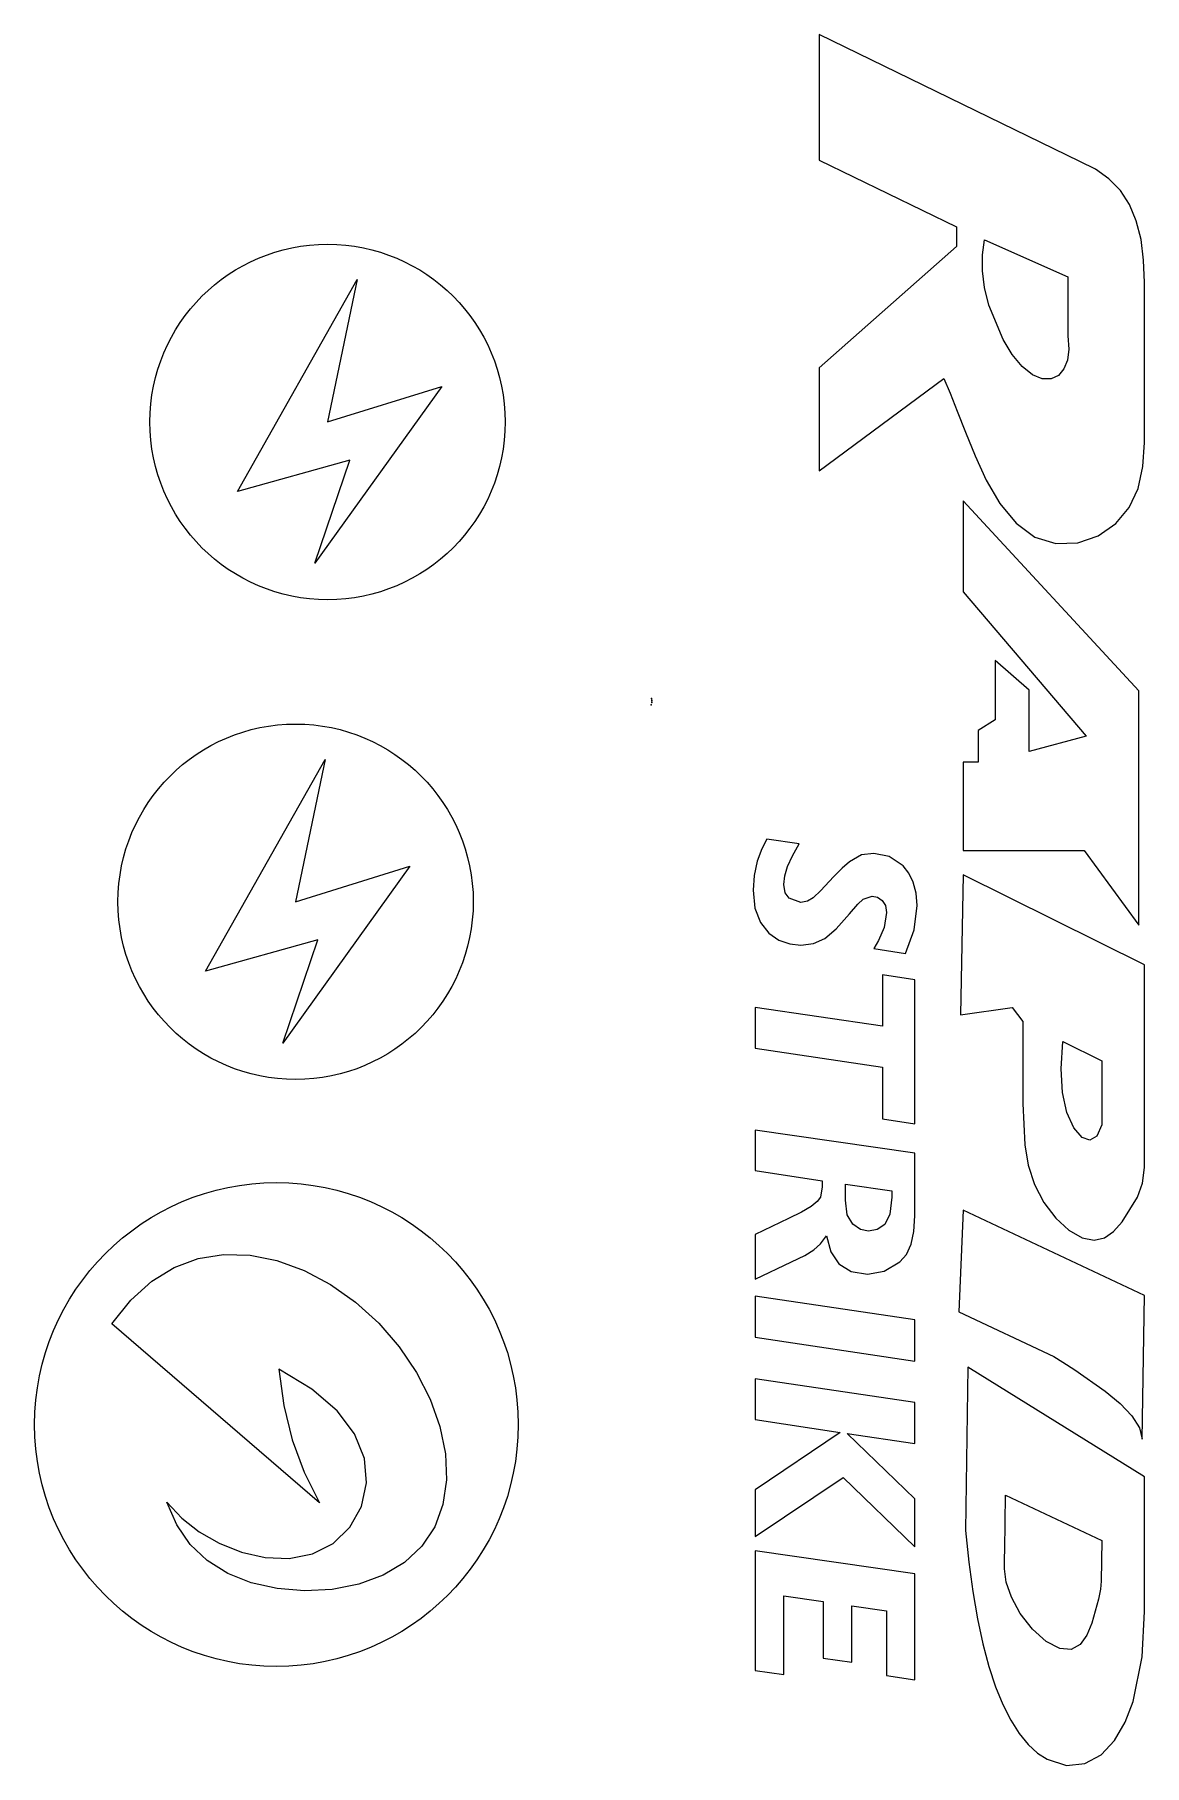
# Model space of a CAD drawing. Header units: millimetres. Extents: x -14.3 to -3.9, y 7.1 to 23.3.
import ezdxf

# ---------------------------------------------------------------- set-up
doc = ezdxf.new("R2010")
doc.units = ezdxf.units.MM
doc.layers.get('0').update_dxf_attribs({"linetype": 'CONTINUOUS'})

msp = doc.modelspace()

# ---------------------------------------------------------------- linework, layer by layer
for p, q in [((-6.95, 23.348), (-6.95, 22.17)), ((-4.501, 22.159), (-6.95, 23.348)), ((-6.95, 22.17), (-5.661, 21.544)), ((-5.661, 21.544), (-5.661, 21.362)), ((-5.661, 21.362), (-6.95, 20.223)), ((-5.396, 21.423), (-4.615, 21.077)), ((-4.615, 21.077), (-4.615, 20.523)), ((-3.896, 19.523), (-3.896, 21.023)), ((-6.95, 20.223), (-6.95, 19.258)), ((-6.95, 19.258), (-5.777, 20.123)), ((-12.708, 14.564), (-11.585, 16.551)), ((-11.585, 16.551), (-11.862, 15.215)), ((-7.135, 15.757), (-7.439, 15.803)), ((-10.79, 15.549), (-11.983, 13.89)), ((-11.862, 15.215), (-10.79, 15.549)), ((-5.596, 15.467), (-5.622, 14.156)), ((-3.896, 14.623), (-5.596, 15.467)), ((-11.653, 14.857), (-12.708, 14.564)), ((-11.983, 13.89), (-11.653, 14.857)), ((-6.435, 14.777), (-6.137, 14.729)), ((-3.896, 12.723), (-3.896, 14.623)), ((-5.622, 14.156), (-5.138, 14.222)), ((-5.138, 14.222), (-5.038, 14.091)), ((-5.038, 14.091), (-5.038, 13.323)), ((-4.661, 13.904), (-4.296, 13.723)), ((-4.296, 13.723), (-4.296, 13.123)), ((-7.55, 13.074), (-7.55, 12.694)), ((-6.05, 12.856), (-7.55, 13.074)), ((-6.05, 12.271), (-6.05, 12.856)), ((-7.55, 12.694), (-6.92, 12.599)), ((-6.92, 12.599), (-6.92, 12.541)), ((-6.701, 12.566), (-6.268, 12.504)), ((-6.701, 12.415), (-6.701, 12.566)), ((-6.268, 12.504), (-6.268, 12.444)), ((-7.237, 12.243), (-7.55, 12.093)), ((-5.596, 12.323), (-5.637, 11.369)), ((-3.896, 11.523), (-5.596, 12.323)), ((-7.55, 12.093), (-7.55, 11.675)), ((-7.55, 11.675), (-7.207, 11.837)), ((-5.637, 11.369), (-4.746, 10.949)), ((-3.917, 10.175), (-3.896, 11.523)), ((-11.639, 9.577), (-13.587, 11.255)), ((-5.553, 10.849), (-5.576, 9.319)), ((-3.896, 9.823), (-5.553, 10.849)), ((-3.896, 8.558), (-3.896, 9.823)), ((-5.207, 9.138), (-5.199, 9.648)), ((-5.199, 9.648), (-4.296, 9.223)), ((-4.296, 9.223), (-4.302, 8.844))]:
    msp.add_line(p, q)
for points in [[(-3.896, 21.023), (-3.904, 21.234), (-3.928, 21.428), (-3.972, 21.603), (-4.036, 21.756), (-4.122, 21.887), (-4.23, 21.997), (-4.356, 22.087), (-4.501, 22.159)], [(-4.615, 20.523), (-4.607, 20.399), (-4.619, 20.295), (-4.651, 20.212), (-4.703, 20.152), (-4.772, 20.119), (-4.855, 20.119), (-4.947, 20.157), (-5.043, 20.234), (-5.137, 20.347), (-5.223, 20.488), (-5.357, 20.811), (-5.397, 20.976), (-5.417, 21.133), (-5.417, 21.283), (-5.396, 21.423)], [(-5.777, 20.123), (-5.72, 19.986), (-5.653, 19.817), (-5.576, 19.619), (-5.486, 19.399), (-5.38, 19.17), (-5.253, 18.951), (-5.101, 18.766), (-4.924, 18.636), (-4.726, 18.574), (-4.522, 18.581), (-4.329, 18.648), (-4.164, 18.763), (-4.039, 18.914), (-3.956, 19.092), (-3.91, 19.296), (-3.896, 19.523)], [(-7.439, 15.803), (-7.488, 15.711), (-7.53, 15.595)], [(-7.281, 15.378), (-7.272, 15.457), (-7.245, 15.546), (-7.199, 15.646), (-7.135, 15.757)], [(-7.53, 15.595), (-7.56, 15.463), (-7.569, 15.325)], [(-6.664, 15.591), (-6.734, 15.531), (-6.814, 15.448)], [(-6.55, 15.655), (-6.664, 15.591)], [(-6.437, 15.668), (-6.55, 15.655)], [(-6.293, 15.64), (-6.437, 15.668)], [(-6.161, 15.552), (-6.293, 15.64)], [(-6.814, 15.448), (-6.933, 15.321), (-7.005, 15.251)], [(-6.065, 15.399), (-6.107, 15.484), (-6.161, 15.552)], [(-7.569, 15.325), (-7.552, 15.154), (-7.499, 15.02)], [(-7.231, 15.248), (-7.269, 15.3), (-7.281, 15.378)], [(-6.535, 15.241), (-6.45, 15.268)], [(-6.45, 15.268), (-6.4, 15.258), (-6.357, 15.228)], [(-6.029, 15.179), (-6.038, 15.297), (-6.065, 15.399)], [(-7.12, 15.209), (-7.231, 15.248)], [(-7.005, 15.251), (-7.058, 15.22), (-7.12, 15.209)], [(-6.896, 14.872), (-6.788, 14.96), (-6.663, 15.101)], [(-6.663, 15.101), (-6.585, 15.192), (-6.535, 15.241)], [(-6.357, 15.228), (-6.327, 15.179), (-6.317, 15.114)], [(-6.317, 15.114), (-6.34, 14.975)], [(-6.137, 14.729), (-6.056, 14.952), (-6.029, 15.179)], [(-7.499, 15.02), (-7.42, 14.921), (-7.326, 14.856)], [(-6.34, 14.975), (-6.391, 14.852)], [(-7.326, 14.856), (-7.223, 14.821), (-7.12, 14.809)], [(-7.12, 14.809), (-7.001, 14.825), (-6.896, 14.872)], [(-6.391, 14.852), (-6.435, 14.777)], [(-4.296, 13.123), (-4.344, 13.018), (-4.407, 12.978), (-4.481, 13.005), (-4.559, 13.095), (-4.624, 13.239), (-4.666, 13.426), (-4.678, 13.649), (-4.661, 13.904)], [(-5.038, 13.323), (-5.019, 12.935), (-4.986, 12.745), (-4.927, 12.563), (-4.84, 12.394), (-4.729, 12.248), (-4.604, 12.135), (-4.481, 12.064), (-4.369, 12.04), (-4.271, 12.063), (-4.185, 12.124), (-4.104, 12.213), (-3.96, 12.443), (-3.913, 12.577), (-3.896, 12.723)], [(-6.92, 12.541), (-6.937, 12.443)], [(-7.025, 12.358), (-7.113, 12.304), (-7.237, 12.243)], [(-6.937, 12.443), (-6.967, 12.403), (-7.025, 12.358)], [(-6.634, 12.19), (-6.685, 12.279), (-6.701, 12.415)], [(-6.268, 12.444), (-6.285, 12.284), (-6.333, 12.189)], [(-6.484, 12.125), (-6.562, 12.141), (-6.634, 12.19)], [(-6.333, 12.189), (-6.403, 12.141), (-6.484, 12.125)], [(-6.19, 11.838), (-6.129, 11.908), (-6.085, 12.003), (-6.059, 12.124), (-6.05, 12.271)], [(-6.998, 11.95), (-6.935, 12.006), (-6.881, 12.083)], [(-6.881, 12.083), (-6.84, 11.932), (-6.763, 11.819)], [(-13.587, 11.255), (-13.407, 11.479), (-13.212, 11.656), (-13.001, 11.786), (-12.776, 11.87), (-12.538, 11.908), (-12.29, 11.901), (-12.037, 11.85), (-11.783, 11.757), (-11.534, 11.625), (-11.299, 11.459), (-11.082, 11.263), (-10.889, 11.041), (-10.727, 10.801), (-10.598, 10.55), (-10.507, 10.293), (-10.455, 10.038), (-10.445, 9.793), (-10.479, 9.563), (-10.556, 9.354), (-10.677, 9.171), (-10.84, 9.019), (-11.04, 8.899), (-11.27, 8.814), (-11.52, 8.765), (-11.779, 8.752), (-12.036, 8.773), (-12.279, 8.828), (-12.499, 8.916), (-12.692, 9.036), (-12.852, 9.187), (-12.978, 9.37), (-13.07, 9.583)], [(-7.207, 11.837), (-7.084, 11.898), (-6.998, 11.95)], [(-6.763, 11.819), (-6.648, 11.747), (-6.495, 11.723)], [(-6.495, 11.723), (-6.337, 11.752), (-6.19, 11.838)], [(-4.746, 10.949), (-4.661, 10.897), (-4.549, 10.824), (-4.264, 10.625), (-4.124, 10.51), (-4.013, 10.394), (-3.943, 10.282), (-3.917, 10.175)], [(-13.07, 9.583), (-12.931, 9.435), (-12.767, 9.306), (-12.579, 9.198), (-12.371, 9.116), (-12.148, 9.066), (-11.921, 9.057), (-11.703, 9.099), (-11.509, 9.197), (-11.352, 9.349), (-11.245, 9.543), (-11.197, 9.764), (-11.217, 9.995), (-11.308, 10.224), (-11.473, 10.441), (-11.71, 10.645), (-12.019, 10.832)], [(-12.019, 10.832), (-11.972, 10.491), (-11.894, 10.167), (-11.782, 9.864), (-11.639, 9.577)], [(-5.576, 9.319), (-5.545, 9.022), (-5.507, 8.745), (-5.463, 8.49), (-5.412, 8.256), (-5.356, 8.044), (-5.293, 7.853), (-5.224, 7.685), (-5.149, 7.538), (-5.07, 7.414), (-4.986, 7.311), (-4.898, 7.231), (-4.809, 7.172), (-4.628, 7.115), (-4.456, 7.133), (-4.303, 7.215), (-4.176, 7.349), (-4.077, 7.52), (-4.003, 7.715), (-3.916, 8.134), (-3.896, 8.558)], [(-4.302, 8.844), (-4.309, 8.768), (-4.328, 8.675), (-4.39, 8.45), (-4.436, 8.338), (-4.498, 8.249), (-4.583, 8.201), (-4.691, 8.211), (-4.818, 8.278), (-4.947, 8.394), (-5.061, 8.539), (-5.145, 8.692), (-5.193, 8.835), (-5.209, 8.959), (-5.209, 9.06), (-5.207, 9.138)]]:
    msp.add_lwpolyline(points)
for points in [[(-12.408, 19.064), (-11.285, 21.051), (-11.562, 19.715), (-10.49, 20.049), (-11.683, 18.39), (-11.353, 19.357)], [(-5.596, 18.974), (-5.596, 18.123), (-4.443, 16.769), (-4.979, 16.623), (-4.979, 17.2), (-5.296, 17.478), (-5.296, 16.923), (-5.455, 16.823), (-5.455, 16.523), (-5.596, 16.523), (-5.596, 15.696), (-4.46, 15.696), (-3.95, 14.996), (-3.95, 17.192)], [(-6.355, 13.663), (-6.355, 13.178), (-6.05, 13.133), (-6.05, 14.483), (-6.355, 14.53), (-6.355, 14.047), (-7.55, 14.223), (-7.55, 13.842)], [(-7.55, 11.131), (-6.05, 10.907), (-6.05, 11.294), (-7.55, 11.516)], [(-7.55, 9.7), (-7.55, 9.263), (-6.723, 9.814), (-6.05, 9.165), (-6.05, 9.615), (-6.687, 10.229), (-6.05, 10.133), (-6.05, 10.518), (-7.55, 10.742), (-7.55, 10.36), (-6.75, 10.238)], [(-6.911, 8.653), (-6.911, 8.122), (-6.643, 8.084), (-6.643, 8.611), (-6.317, 8.564), (-6.317, 7.957), (-6.05, 7.919), (-6.05, 8.911), (-7.55, 9.128), (-7.55, 8.004), (-7.281, 7.966), (-7.281, 8.704)]]:
    msp.add_lwpolyline(points, close=True)
for centre, radius in [((-11.562, 19.715), 1.667), ((-11.862, 15.215), 1.667), ((-12.042, 10.312), 2.269)]:
    msp.add_circle(centre, radius)
for p in [(-8.524, 17.063), (-8.523, 17.121), (-8.52, 17.084), (-8.518, 17.107), (-8.518, 17.099)]:
    msp.add_point(p)

doc.saveas('drawing.dxf')
